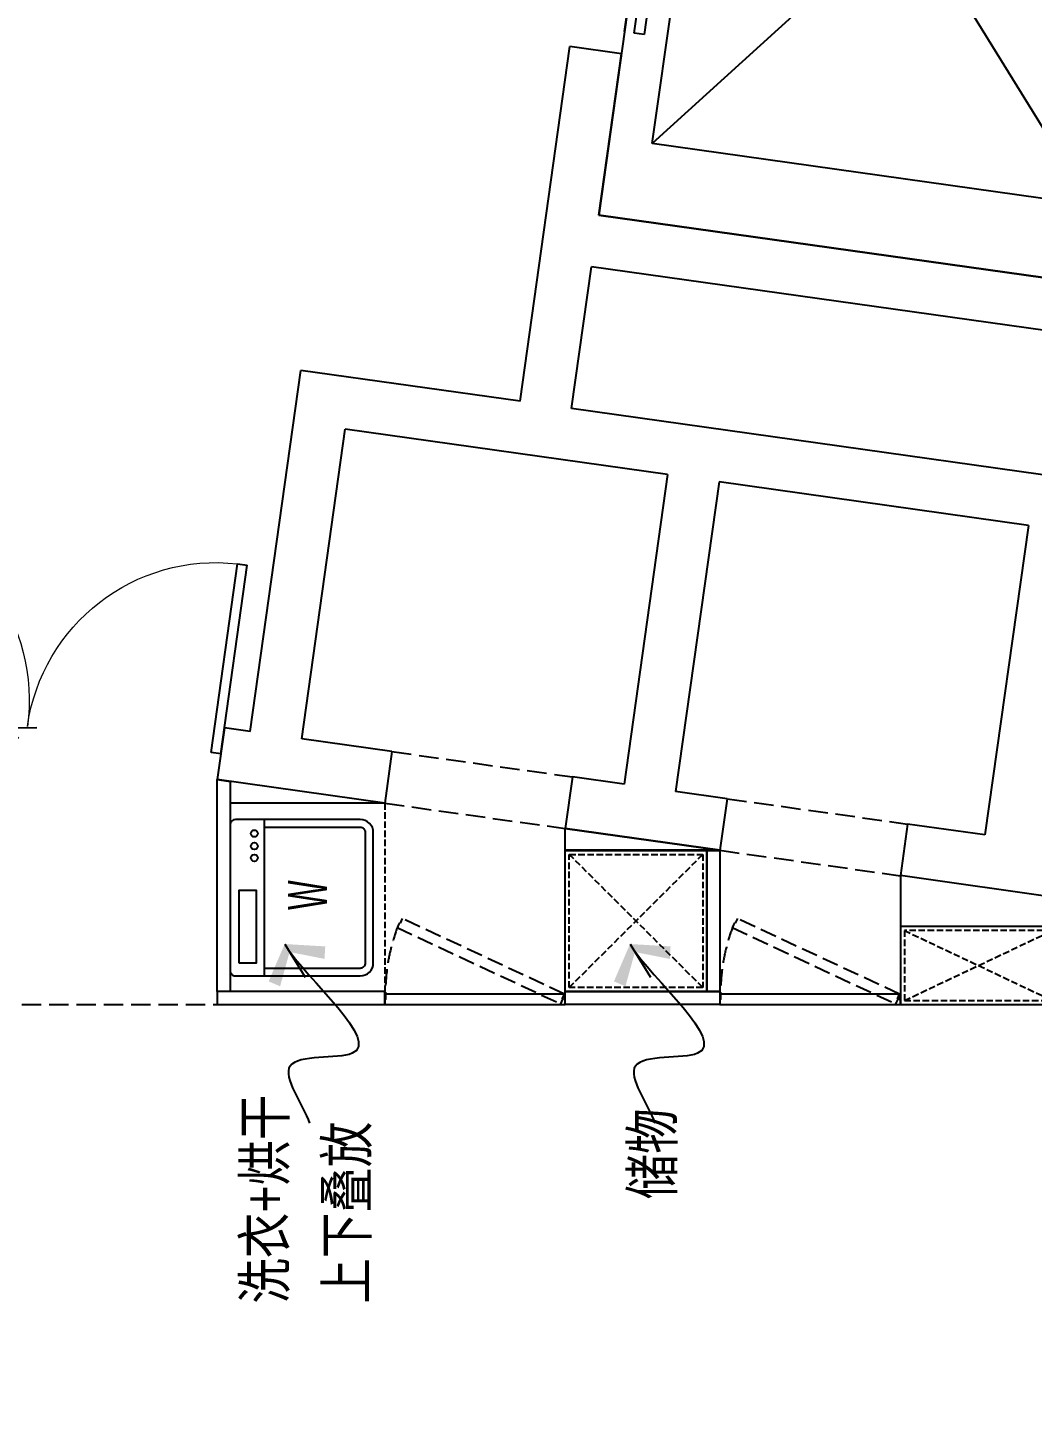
# Model space of a CAD drawing. Header units: millimetres. Extents: x 285006 to 3037698, y -2820855 to 192241.
# Drawn here: x 850758 to 854618, y -477206 to -471920 of the extents above; entities that cross this region are included whole.
import ezdxf

# ---------------------------------------------------------------- set-up
doc = ezdxf.new("R2010")
doc.units = ezdxf.units.MM
doc.header["$PDMODE"] = 35
doc.header["$PDSIZE"] = -0.1
doc.linetypes.add('1#C-6F$0$DASH', pattern=[0.35, 0.25, -0.1])
doc.linetypes.add('DASH', pattern=[0.35, 0.25, -0.1])
for name, color, linetype in [('1#C-6F$0$A-WALL', 2, 'Continuous'), ('___', 4, 'Continuous'), ('A-DOOR', 60, 'Continuous'), ('BS-LIFT', 14, 'Continuous'), ('BS-SHORT CABINET', 30, 'Continuous'), ('COLUMN', 160, 'Continuous'), ('DOOR', 60, 'Continuous'), ('DS-NOTES', 8, 'Continuous'), ('FF-TEXT', 50, 'Continuous'), ('FF1-固定家具(落地、到顶)', 30, 'Continuous')]:
    doc.layers.add(name, color=color, linetype=linetype)
doc.styles.add('ar', font='arial.ttf')
doc.styles.add('CCD_DIM', font='archs.shx', dxfattribs={"width": 0.7})
doc.styles.add('p&x标准', font='stylu.ttf', dxfattribs={"width": 0.6})
doc.styles.add('T9-L46$0$CCDI-TOG-01', font='arial.ttf')
doc.dimstyles.new('DIM_100', dxfattribs={"dimscale": 100, "dimtxt": 1.5, "dimasz": 1, "dimexe": 1.5, "dimexo": 1.5, "dimgap": 0.6, "dimtad": 1, "dimdec": 0, "dimrnd": 5, "dimzin": 12, "dimdsep": 46, "dimtxsty": 'CCD_DIM', "dimblk": 'CCD_Dimension_Tick', "dimcen": 0.125, "dimclrd": 44, "dimclre": 44, "dimclrt": 50, "dimadec": 0, "dimazin": 0, "dimtfac": 1, "dimtdec": 0, "dimtix": 1, "dimtmove": 2, "dimatfit": 3, "dimldrblk": 'CCD_Leader_Dot', "dimfxl": 5, "dimtvp": 1, "dimtolj": 1, "dimtzin": 0, "dimarcsym": 0})
doc.dimstyles.new('HBA_100', dxfattribs={"dimscale": 100, "dimtxt": 2.5, "dimasz": 1, "dimexe": 2, "dimexo": 2.5, "dimgap": 0.6, "dimtad": 1, "dimdec": 0, "dimzin": 0, "dimdsep": 46, "dimtxsty": 'ar', "dimblk": 'CCD_Dimension_Tick', "dimcen": 0.125, "dimclrd": 44, "dimclre": 44, "dimclrt": 50, "dimadec": 0, "dimazin": 0, "dimtfac": 1, "dimtdec": 0, "dimtix": 1, "dimtmove": 2, "dimatfit": 2, "dimldrblk": 'CCD_Leader_Dot', "dimfxl": 1, "dimtvp": 1, "dimtolj": 1, "dimtzin": 0, "dimarcsym": 0})

# ---------------------------------------------------------------- blocks, each defined once
blk = doc.blocks.new('1#C-6F$0$A$C613054A8')
for p, q in [((0, 0), (0, 2650)), ((0, 2650), (2500, 2650)), ((2500, 2650), (2500, 0)), ((634.7, 2349.4), (634.7, 300.6)), ((634.7, 2349.4), (2334.7, 300.6)), ((634.7, 300.6), (2334.7, 2349.4)), ((2334.7, 2349.4), (634.7, 2349.4)), ((2334.7, 300.6), (2334.7, 2349.4)), ((2424.4, 1334.4), (2424.4, 1938.9)), ((2424.4, 1938.9), (2462.2, 1938.9)), ((2462.2, 1938.9), (2462.2, 1334.4)), ((2500, 711.1), (2500, 1938.9)), ((209.7, 1869.9), (209.7, 780.1)), ((422.2, 1869.9), (209.7, 1869.9)), ((422.2, 780.1), (422.2, 1869.9)), ((2462.2, 1334.4), (2424.4, 1334.4)), ((2424.4, 1315.6), (2424.4, 711.1)), ((2462.2, 1315.6), (2424.4, 1315.6)), ((2462.2, 711.1), (2462.2, 1315.6)), ((209.7, 780.1), (422.2, 780.1)), ((2424.4, 711.1), (2462.2, 711.1)), ((634.7, 300.6), (2334.7, 300.6)), ((2500, 0), (0, 0))]:
    blk.add_line(p, q)
blk = doc.blocks.new('1#C-6F$0$$DorLib2D$00000002')
for p, q in [((-0.5, 0), (-0.5, 0.4875)), ((-0.475, 0.4875), (-0.5, 0.4875)), ((-0.475, 0), (-0.475, 0.4875)), ((0.475, 0), (0.475, 0.4875)), ((0.475, 0.4875), (0.5, 0.4875)), ((0.5, 0), (0.5, 0.4875)), ((-0.5, 0), (-0.475, 0)), ((0.5, 0), (0.475, 0))]:
    blk.add_line(p, q)
at = {"lineweight": 13}
for centre, start, end in [((-0.4875, 0), 0, 88.5307), ((0.4875, 0), 91.4693, 180)]:
    blk.add_arc(centre, 0.4875, start, end, dxfattribs=at)
blk = doc.blocks.new('DFHRTHRTH')
at = {"layer": 'COLUMN', "linetype": 'Continuous'}
for p, q in [((3272223.2, 4606537.9, 0), (3272414.6, 4607899.5, 0)), ((3272612.6, 4607871.7, 0), (3272414.6, 4607899.5, 0)), ((3272525.6, 4607252.8, 0), (3272612.6, 4607871.7, 0)), ((3275001.3, 4606904.8, 0), (3272525.6, 4607252.8, 0)), ((3272421.2, 4606510.1, 0), (3272497.8, 4607054.7, 0)), ((3274973.5, 4606706.8, 0), (3272497.8, 4607054.7, 0)), ((3271186.6, 4605269.9, 0), (3271381.5, 4606656.2, 0)), ((3272223.2, 4606537.9, 0), (3271381.5, 4606656.2, 0)), ((3274896.9, 4606162.1, 0), (3272421.2, 4606510.1, 0)), ((3271384.7, 4605242, 0), (3271551.7, 4606430.3, 0)), ((3272789.5, 4606256.4, 0), (3271551.7, 4606430.3, 0)), ((3272789.5, 4606256.4, 0), (3272622.5, 4605068, 0)), ((3272987.6, 4606228.5, 0), (3272820.5, 4605040.2, 0)), ((3274175.9, 4606061.5, 0), (3272987.6, 4606228.5, 0)), ((3274175.9, 4606061.5, 0), (3274008.9, 4604873.2, 0)), ((3271087.6, 4605283.8, 0), (3271059.7, 4605085.7, 0)), ((3271186.6, 4605269.9, 0), (3271087.6, 4605283.8, 0)), ((3271731.2, 4605193.3, 0), (3271384.7, 4605242, 0)), ((3271731.2, 4605193.3, 0), (3271703.4, 4604995.2, 0)), ((3271731.2, 4605193.3, 0), (3271703.4, 4604995.2, 0)), ((3271703.4, 4604995.2, 0), (3271059.7, 4605085.7, 0)), ((3272424.4, 4605095.9, 0), (3272396.6, 4604897.8, 0)), ((3272424.4, 4605095.9, 0), (3272396.6, 4604897.8, 0)), ((3272622.5, 4605068, 0), (3272424.4, 4605095.9, 0)), ((3273018.6, 4605012.4, 0), (3272820.5, 4605040.2, 0)), ((3273018.6, 4605012.4, 0), (3272990.8, 4604814.3, 0)), ((3273018.6, 4605012.4, 0), (3272990.8, 4604814.3, 0)), ((3272990.8, 4604814.3, 0), (3272396.6, 4604897.8, 0)), ((3273711.8, 4604914.9, 0), (3273683.9, 4604716.9, 0)), ((3273711.8, 4604914.9, 0), (3273683.9, 4604716.9, 0)), ((3274008.9, 4604873.2, 0), (3273711.8, 4604914.9, 0)), ((3275070.3, 4604522, 0), (3273683.9, 4604716.9, 0))]:
    blk.add_line(p, q, dxfattribs=at)
blk = doc.blocks.new('*U522')
at = {"layer": 'FF1-固定家具(落地、到顶)', "color": 55, "linetype": 'DASH', "ltscale": 100}
for p, q in [((15.4, 284.6), (584.6, 15.4)), ((15.4, 15.4), (584.6, 284.6)), ((600, 0), (600, 300))]:
    blk.add_line(p, q, dxfattribs=at)
at = {"layer": 'FF1-固定家具(落地、到顶)'}
blk.add_lwpolyline([(0, 300), (600, 300), (600, 0), (0, 0)], close=True, dxfattribs=at)
at = {"layer": 'FF1-固定家具(落地、到顶)', "color": 55, "linetype": 'DASH', "ltscale": 100}
blk.add_lwpolyline([(15.4, 284.6), (584.6, 284.6), (584.6, 15.4), (15.4, 15.4)], close=True, dxfattribs=at)
blk = doc.blocks.new('*U908')
at = {"layer": 'FF1-固定家具(落地、到顶)', "color": 55, "linetype": 'DASH', "ltscale": 100}
for p, q in [((15.4, 528.8), (526.7, 15.4)), ((15.4, 15.4), (526.7, 528.8)), ((542.1, 0), (542.1, 544.2))]:
    blk.add_line(p, q, dxfattribs=at)
at = {"layer": 'FF1-固定家具(落地、到顶)'}
blk.add_lwpolyline([(0, 544.2), (542.1, 544.2), (542.1, 0), (0, 0)], close=True, dxfattribs=at)
at = {"layer": 'FF1-固定家具(落地、到顶)', "color": 55, "linetype": 'DASH', "ltscale": 100}
blk.add_lwpolyline([(15.4, 528.8), (526.7, 528.8), (526.7, 15.4), (15.4, 15.4)], close=True, dxfattribs=at)
blk = doc.blocks.new('Dx-02p')
at = {"color": 8, "linetype": 'ByBlock'}
blk.add_line((-300, 417.7), (300, 417.7), dxfattribs=at)
at = {"color": 0, "linetype": 'ByBlock'}
blk.add_lwpolyline([(-250, 0), (250, 0, 0.414214), (300, 50), (300, 530, 0.414214), (280, 550), (-280, 550, 0.414214), (-300, 530), (-300, 50, 0.414214)], format="xyb", close=True, dxfattribs=at)
at = {"color": 8, "linetype": 'ByBlock'}
blk.add_lwpolyline([(-250.8, 515.4), (29.6, 515.4), (29.6, 450.3), (-250.8, 450.3)], close=True, dxfattribs=at)
blk.add_lwpolyline([(-270, 417.7), (-270, 50, 0.414214), (-250, 30), (250, 30, 0.414214), (270, 50), (270, 417.7)], format="xyb", dxfattribs=at)
for centre in [(153.1, 457), (198.2, 457), (246.6, 457)]:
    blk.add_circle(centre, 13.3, dxfattribs=at)
at = {"color": 8, "linetype": 'ByBlock', "style": 'p&x标准', "width": 0.6}
blk.add_text('W', height=150, dxfattribs=at).set_placement((-46.7, 177.5))
blk = doc.blocks.new('A$C5DDC0C29')
at = {"color": 53}
blk.add_blockref('Dx-02p', (300, 0), dxfattribs=at)
blk = doc.blocks.new('CCD_Leader_Arrow')
at = {"color": 0, "linetype": 'ByBlock'}
blk.add_line((0, 0), (-1, 0), dxfattribs=at)
for points in [[(-0.859, 0.668), (-0.597, 0.852), (-0.24, 0), (0, 0)], [(-0.859, -0.668), (-0.597, -0.852), (-0.24, 0), (0, 0)]]:
    blk.add_solid(points, dxfattribs=at)
blk = doc.blocks.new('DFHFTHRTHRT')
at = {"layer": 'FF-TEXT', "color": 2, "style": 'T9-L46$0$CCDI-TOG-01', "width": 0.8}
for s, p in [('洗衣+烘干 ', (907132.6, -331500.5)), ('储物', (908621.9, -331100.3)), ('上下叠放', (907447.7, -331500.5))]:
    blk.add_text(s, height=160, rotation=90, dxfattribs=at).set_placement(p)
blk = doc.blocks.new('CCD_Dimension_Tick')
at = {"color": 0, "linetype": 'ByBlock'}
for p, q in [((-1.091, 0), (0, 0)), ((0, 0), (1.091, 0))]:
    blk.add_line(p, q, dxfattribs=at)
at = {"color": 0, "linetype": 'Continuous', "const_width": 0.608}
blk.add_lwpolyline([(-0.61, -0.61), (0.61, 0.61)], dxfattribs=at)
blk = doc.blocks.new('*D1158')
at = {"layer": '___', "color": 44, "lineweight": -2, "transparency": 16777216}
for p, q in [((850144.2, -474612.1), (850794.2, -474606.6)), ((850805.9, -493626.1), (850645.1, -474707.8)), ((850306.7, -493730.3), (850956.7, -493724.8))]:
    blk.add_line(p, q, dxfattribs=at)
at = {"layer": 'Defpoints', "color": 0, "transparency": 16777216}
for p in [(849985.5, -474613.4, 0), (850644.2, -474607.8), (850148, -493731.7, 0)]:
    blk.add_point(p, dxfattribs=at)
at = {"layer": '___', "color": 44, "lineweight": -2, "transparency": 16777216, "xscale": 100, "yscale": 100, "zscale": 100}
for p, rotation in [((850644.2, -474607.8), 90.48700985890495), ((850806.7, -493726.1), 270.487009858905)]:
    blk.add_blockref('CCD_Dimension_Tick', p, dxfattribs=dict(at, rotation=rotation))
at = {"layer": '___', "color": 50, "transparency": 16777216, "insert": (850860.4, -484165.8), "char_height": 150, "attachment_point": 5, "rotation": 270.487, "style": 'CCD_DIM'}
blk.add_mtext('\\A1;19120', dxfattribs=at)
blk = doc.blocks.new('CCD_Leader_Dot')
at = {"color": 0, "linetype": 'ByBlock'}
blk.add_line((-5, 0), (-10, 0), dxfattribs=at)
at = {"color": 0, "linetype": 'ByBlock', "const_width": 5}
blk.add_lwpolyline([(-2.5, 0, 1), (2.5, 0, 1)], format="xyb", close=True, dxfattribs=at)

msp = doc.modelspace()

# ---------------------------------------------------------------- linework, layer by layer
at = {"layer": 'A-DOOR', "color": 8, "linetype": 'DASH', "ltscale": 250, "elevation": 0}
for points in [[(852177.7, -475375.1), (852806, -475668), (852814.4, -475649.9), (852811.7, -475648.6), (852820.2, -475630.4), (852197.3, -475340.1), (852188.9, -475358.2), (852186.2, -475357)], [(853465.1, -475375.1), (854093.3, -475668), (854101.8, -475649.9), (854099.1, -475648.6), (854107.5, -475630.5), (853484.7, -475340.2), (853476.2, -475358.3), (853473.5, -475357)]]:
    msp.add_lwpolyline(points, close=True, dxfattribs=at)
at = {"layer": 'A-DOOR', "elevation": 0}
for points in [[(852130, -475670.5), (852823.2, -475670.5), (852823.2, -475650.5), (852820.2, -475650.5), (852820.2, -475630.4), (852133, -475630.6), (852133, -475650.5), (852130, -475650.5)], [(853417.3, -475670.5), (854110.5, -475670.5), (854110.5, -475650.5), (854107.5, -475650.5), (854107.5, -475630.5), (853420.3, -475630.6), (853420.3, -475650.6), (853417.3, -475650.6)]]:
    msp.add_lwpolyline(points, close=True, dxfattribs=at)
at = {"layer": 'A-DOOR', "color": 8, "linetype": 'DASH', "ltscale": 250}
for centre in [(852840.8, -475625.1, 0), (854128.1, -475625.1, 0)]:
    msp.add_arc(centre, 707.9, 158.533, 181.2501, dxfattribs=at)
at = {"layer": 'BS-SHORT CABINET', "elevation": 0}
for points in [[(851536.3, -475620.5), (851486.3, -475620.5), (851486.3, -474806.8), (851536.3, -474813.9)], [(853417.4, -475078.2), (852823.2, -475078.2), (852823.2, -474994.7), (853417.4, -475078.2)], [(853417.3, -475620.5), (853367.3, -475620.5), (853367.3, -475078.4), (853417.3, -475078.4)], [(854110.5, -475670.5), (857126.9, -475670.5), (857126.9, -475370.5), (854110.5, -475370.5)], [(851486.3, -475670.5), (852130, -475670.5), (852130, -475620.5), (851486.3, -475620.5)], [(853417.3, -475670.5), (852823.2, -475670.5), (852823.2, -475620.5), (853417.3, -475620.5)]]:
    msp.add_lwpolyline(points, close=True, dxfattribs=at)
for points in [[(852130, -474897.3), (851536.3, -474897.3)], [(854110.5, -475175.7), (854110.5, -475670.5)]]:
    msp.add_lwpolyline(points, dxfattribs=at)
at = {"layer": 'BS-SHORT CABINET', "linetype": '1#C-6F$0$DASH', "ltscale": 100, "elevation": 0}
msp.add_lwpolyline([(852130, -474897.3), (852130, -475620.5)], dxfattribs=at)
at = {"layer": 'DS-NOTES', "linetype": 'DASH', "ltscale": 300}
for p, q in [((852157.8, -474699.2, 0), (852851, -474796.7, 0)), ((852157.8, -474699.2, 0), (852851, -474796.7, 0)), ((852130, -474897.3, 0), (852823.2, -474994.7, 0)), ((852130, -474897.3, 0), (852823.2, -474994.7, 0)), ((853445.2, -474880.2, 0), (854138.4, -474977.6, 0)), ((853445.2, -474880.2, 0), (854138.4, -474977.6, 0)), ((853417.4, -475078.2, 0), (854110.5, -475175.7, 0)), ((853417.4, -475078.2, 0), (854110.5, -475175.7, 0))]:
    msp.add_line(p, q, dxfattribs=at)
at = {"layer": 'DS-NOTES', "linetype": 'DASH', "ltscale": 300, "elevation": 0}
msp.add_lwpolyline([(850000.9, -475670.4), (851486.3, -475670.5)], dxfattribs=at)

# ---------------------------------------------------------------- block references
at = {"color": 8, "rotation": 90}
msp.add_blockref('A$C5DDC0C29', (852086.3, -475560.4, 0), dxfattribs=at)
at = {"rotation": 90.00000000000001}
msp.add_blockref('*U908', (853367.3, -475620.5, 0), dxfattribs=at)
at = {"xscale": -1, "rotation": 180}
msp.add_blockref('*U522', (854110.5, -475370.5, 0), dxfattribs=at)
at = {"layer": '1#C-6F$0$A-WALL'}
msp.add_blockref('DFHRTHRTH', (-2419573.4, -5079892.5), dxfattribs=at)
at = {"layer": '___'}
msp.add_blockref('DFHFTHRTHRT', (-55384.5, -145318), dxfattribs=at)
at = {"layer": 'BS-LIFT', "xscale": -1, "rotation": 351.9993155329082}
msp.add_blockref('1#C-6F$0$A$C613054A8', (855427.9, -472987.7, 0), dxfattribs=at)
at = {"layer": 'DOOR', "extrusion": (-5.84819e-16, -4.16084e-15, -1), "xscale": 1500, "yscale": 1500, "zscale": -499.9999999999999, "rotation": 8.000690783346736}
msp.add_blockref('1#C-6F$0$$DorLib2D$00000002', (-850757.6, -474603.4, 0), dxfattribs=at)

# ---------------------------------------------------------------- dimensions: what is measured, and where the dimension line sits
at = {"layer": '___'}
dim = msp.add_aligned_dim(p1=(850148, -493731.7, 0), p2=(849985.5, -474613.4, 0), distance=-658.7, dimstyle='DIM_100', override={"dimfxlon": 1}, dxfattribs=at)
dim.commit()
dim.dimension.update_dxf_attribs({"geometry": '*D1158', "text_midpoint": (850860.4, -484165.8)})

# ---------------------------------------------------------------- leaders
at = {"layer": 'FF-TEXT', "color": 52, "path_type": 1}
for points in [[(851745.8, -475438.1), (852004.8, -475857.6), (851766.4, -475906.4), (851841, -476126)], [(853072.2, -475438.1), (853331.1, -475857.6), (853092.8, -475906.4), (853167.3, -476126)]]:
    msp.add_leader(points, dimstyle='HBA_100', override={"dimscale": 1, "dimasz": 150, "dimtad": 0, "dimclrd": 0, "dimldrblk": 'CCD_Leader_Arrow'}, dxfattribs=at)

doc.saveas('drawing.dxf')
